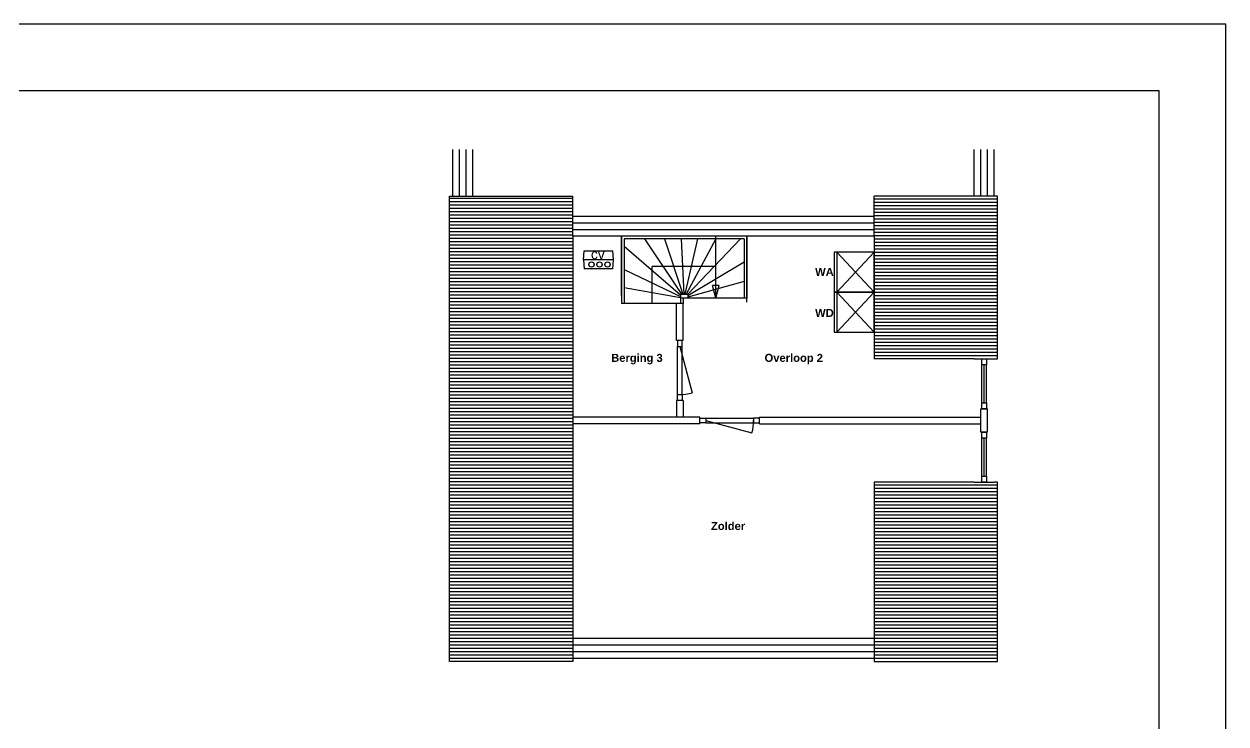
# Model space of a CAD drawing. Header units: millimetres. Extents: x -6000 to 67338, y -125 to 21000.
# Drawn here: x 49311 to 67338, y 10500 to 21000 of the extents above; entities that cross this region are included whole.
import ezdxf

# ---------------------------------------------------------------- set-up
doc = ezdxf.new("R2010")
doc.units = ezdxf.units.MM
doc.header["$LTSCALE"] = 50
for name, color, linetype in [('00KAD025', 2, 'Continuous'), ('00KAD070', 5, 'Continuous'), ('AL21----', 7, 'Continuous'), ('AL22----', 7, 'Continuous'), ('AL24----', 7, 'Continuous'), ('AL31----', 7, 'Continuous'), ('AL73----', 7, 'Continuous'), ('AL74----', 7, 'Continuous'), ('BL$2----', 7, 'Continuous'), ('EL6311--', 3, 'Continuous')]:
    doc.layers.add(name, color=color, linetype=linetype)
doc.layers.add('Label', color=7, linetype='Continuous', lineweight=25)
doc.layers.add('Standard', color=7, linetype='Continuous', lineweight=25)
doc.styles.add('Arial', font='arial.ttf')
doc.styles.add('STABICAD-018', font='ISOCP.SHX', dxfattribs={"height": 90})

# ---------------------------------------------------------------- blocks, each defined once
blk = doc.blocks.new('114-35D')
at = {"color": 0, "linetype": 'Continuous'}
for p, q in [((0, 0), (1880, 0)), ((0, 0), (0, -930)), ((1880, 0), (1880, -1010)), ((40, -40), (1840, -40)), ((40, -40), (40, -930)), ((91, -40), (885, -872)), ((463, -40), (908, -870)), ((739, -40), (926, -870)), ((982, -40), (943, -870)), ((1232, -40), (960, -870)), ((1532, -40), (980, -870)), ((1840, -150), (995, -882)), ((1840, -40), (1840, -1010)), ((40, -391), (885, -897)), ((462, -930), (462, -455)), ((462, -455), (1418, -455)), ((1840, -502), (995, -904)), ((1418, -1010), (1418, -455)), ((40, -681), (885, -915)), ((462, -930), (411, -739)), ((411, -739), (514, -739)), ((462, -930), (514, -739)), ((885, -870), (885, -930)), ((995, -870), (885, -870)), ((1840, -771), (995, -920)), ((995, -870), (995, -1010)), ((0, -930), (995, -930)), ((955, -930), (955, -1010)), ((955, -1010), (1880, -1010))]:
    blk.add_line(p, q, dxfattribs=at)
blk = doc.blocks.new('*U32', base_point=(63710, 15602))
at = {"color": 0}
for p, q in [((63675, 15886, 800), (63675, 15976, 800)), ((63675, 15976, 800), (63745, 15976, 800)), ((63675, 15318, 800), (63675, 15886, 800)), ((63745, 15886, 800), (63675, 15886, 800)), ((63710, 15318, 890), (63710, 15886, 890)), ((63745, 15976, 800), (63745, 15886, 800)), ((63745, 15318, 800), (63745, 15886, 800)), ((63675, 15228, 800), (63675, 15318, 800)), ((63675, 15318, 800), (63745, 15318, 800)), ((63745, 15228, 800), (63675, 15228, 800)), ((63745, 15318, 800), (63745, 15228, 800))]:
    blk.add_line(p, q, dxfattribs=at)
blk = doc.blocks.new('*U33', base_point=(63710, 14503))
at = {"color": 0}
for p, q in [((63675, 14788, 800), (63675, 14878, 800)), ((63675, 14878, 800), (63745, 14878, 800)), ((63675, 14218, 800), (63675, 14788, 800)), ((63745, 14788, 800), (63675, 14788, 800)), ((63710, 14218, 890), (63710, 14788, 890)), ((63745, 14878, 800), (63745, 14788, 800)), ((63745, 14218, 800), (63745, 14788, 800)), ((63675, 14128, 800), (63675, 14218, 800)), ((63675, 14218, 800), (63745, 14218, 800)), ((63745, 14128, 800), (63675, 14128, 800)), ((63745, 14218, 800), (63745, 14128, 800))]:
    blk.add_line(p, q, dxfattribs=at)
blk = doc.blocks.new('*U34', base_point=(59145, 15803))
at = {"color": 0}
for p, q in [((59110, 16252), (59110, 16162)), ((59180, 16252), (59110, 16252)), ((59180, 16162), (59180, 16252)), ((59110, 16162), (59180, 16162)), ((59110, 15443), (59110, 16162)), ((59145, 16162), (59331, 15467)), ((59180, 15443), (59180, 16162)), ((59110, 15353), (59110, 15443)), ((59110, 15443), (59180, 15443)), ((59180, 15353), (59110, 15353)), ((59180, 15443), (59180, 15353))]:
    blk.add_line(p, q, dxfattribs=at)
blk.add_arc((59145, 16162), 719, 270, 285, dxfattribs=at)
blk = doc.blocks.new('*U35', base_point=(59894, 15053))
at = {"color": 0}
for p, q in [((59445, 15088), (59535, 15088)), ((59445, 15018), (59445, 15088)), ((59535, 15018), (59445, 15018)), ((59535, 15088), (59535, 15018)), ((59535, 15088), (60253, 15088)), ((59535, 15053), (60228, 14867)), ((59535, 15018), (60253, 15018)), ((60343, 15088), (60253, 15088)), ((60253, 15088), (60253, 15018)), ((60253, 15018), (60343, 15018)), ((60343, 15018), (60343, 15088))]:
    blk.add_line(p, q, dxfattribs=at)
blk.add_arc((59535, 15053), 718, 345, 0, dxfattribs=at)
blk = doc.blocks.new('114-37C')
at = {"color": 0, "linetype": 'Continuous'}
for p, q in [((300, 600), (-300, 600)), ((-300, 600), (-300, 0)), ((300, 560), (-300, 560)), ((300, 0), (300, 600)), ((-300, 0), (300, 0))]:
    blk.add_line(p, q, dxfattribs=at)
blk = doc.blocks.new('A4-LANDSCAPE')
at = {"layer": '00KAD025', "linetype": 'Continuous'}
for p, q in [((297, 210), (0, 210)), ((297, 0), (297, 210))]:
    blk.add_line(p, q, dxfattribs=at)
at = {"layer": '00KAD070', "linetype": 'Continuous'}
for p, q in [((287, 200), (10, 200)), ((287, 10), (287, 200))]:
    blk.add_line(p, q, dxfattribs=at)

msp = doc.modelspace()

# ---------------------------------------------------------------- linework, layer by layer
at = {"layer": 'AL21----'}
for p, q in [((55740, 18418), (55740, 19118)), ((55840, 18418), (55840, 19118)), ((55940, 18418), (55940, 19118)), ((56040, 18418), (56040, 19118)), ((63560, 18418), (63560, 19118)), ((63660, 18418), (63660, 19118)), ((63760, 18418), (63760, 19118)), ((63860, 18418), (63860, 19118)), ((55690, 11438), (55690, 18418)), ((55690, 18418), (55740, 18418)), ((55690, 18388), (57540, 18388)), ((55740, 18418), (57540, 18418)), ((57540, 18118), (57540, 18418)), ((62060, 18118), (62060, 18418)), ((63860, 18418), (62060, 18418)), ((63910, 18418), (63860, 18418)), ((63910, 15976), (63910, 18418)), ((55690, 18338), (57540, 18338)), ((55690, 18288), (55840, 18288)), ((55690, 18238), (57540, 18238)), ((55690, 18238), (57540, 18238)), ((55940, 18288), (57540, 18288)), ((62060, 18376), (63910, 18376)), ((62060, 18326), (63910, 18326)), ((62060, 18276), (63910, 18276)), ((62060, 18226), (63910, 18226)), ((55690, 18188), (57540, 18188)), ((55690, 18188), (57540, 18188)), ((55690, 18138), (57540, 18138)), ((55690, 18138), (57540, 18138)), ((55690, 18088), (57540, 18088)), ((55690, 18038), (57540, 18038)), ((57540, 18118), (62060, 18118)), ((57540, 17818), (57540, 18118)), ((62060, 18176), (63910, 18176)), ((62060, 18126), (63910, 18126)), ((62060, 17818), (62060, 18118)), ((62060, 18076), (63910, 18076)), ((55690, 17988), (57540, 17988)), ((55690, 17938), (57540, 17938)), ((55690, 17888), (57540, 17888)), ((57540, 18018), (62060, 18018)), ((57540, 17918), (62060, 17918)), ((62060, 18026), (63910, 18026)), ((62060, 17976), (63910, 17976)), ((62060, 17926), (63910, 17926)), ((62060, 17876), (63910, 17876)), ((55690, 17838), (57540, 17838)), ((55690, 17788), (57540, 17788)), ((55690, 17738), (57540, 17738)), ((55690, 17688), (57540, 17688)), ((57540, 17818), (57540, 11788)), ((60560, 17818), (57540, 17818)), ((62060, 17826), (63910, 17826)), ((62060, 17818), (62060, 15976)), ((62060, 17776), (63910, 17776)), ((62060, 17726), (63910, 17726)), ((62060, 17676), (63910, 17676)), ((55690, 17638), (57540, 17638)), ((55690, 17588), (57540, 17588)), ((55690, 17538), (57540, 17538)), ((55690, 17488), (57540, 17488)), ((62060, 17626), (63910, 17626)), ((62060, 17576), (63910, 17576)), ((62060, 17526), (63910, 17526)), ((55690, 17438), (57540, 17438)), ((55690, 17388), (57540, 17388)), ((55690, 17338), (57540, 17338)), ((62060, 17476), (63910, 17476)), ((62060, 17426), (63910, 17426)), ((62060, 17376), (63910, 17376)), ((62060, 17326), (63910, 17326)), ((55690, 17288), (57540, 17288)), ((55690, 17238), (57540, 17238)), ((55690, 17188), (57540, 17188)), ((55690, 17138), (57540, 17138)), ((62060, 17276), (63910, 17276)), ((62060, 17226), (63910, 17226)), ((62060, 17176), (63910, 17176)), ((62060, 17126), (63910, 17126)), ((55690, 17088), (57540, 17088)), ((55690, 17038), (57540, 17038)), ((55690, 16988), (57540, 16988)), ((62060, 17076), (63910, 17076)), ((62060, 17026), (63910, 17026)), ((62060, 16976), (63910, 16976)), ((55690, 16938), (57540, 16938)), ((55690, 16888), (57540, 16888)), ((55690, 16838), (57540, 16838)), ((55690, 16788), (57540, 16788)), ((62060, 16926), (63910, 16926)), ((62060, 16876), (63910, 16876)), ((62060, 16826), (63910, 16826)), ((62060, 16776), (63910, 16776)), ((55690, 16738), (57540, 16738)), ((55690, 16688), (57540, 16688)), ((55690, 16638), (57540, 16638)), ((55690, 16588), (57540, 16588)), ((62060, 16726), (63910, 16726)), ((62060, 16676), (63910, 16676)), ((62060, 16626), (63910, 16626)), ((55690, 16538), (57540, 16538)), ((55690, 16488), (57540, 16488)), ((55690, 16438), (57540, 16438)), ((62060, 16576), (63910, 16576)), ((62060, 16526), (63910, 16526)), ((62060, 16476), (63910, 16476)), ((62060, 16426), (63910, 16426)), ((55690, 16388), (57540, 16388)), ((55690, 16338), (57540, 16338)), ((55690, 16288), (57540, 16288)), ((55690, 16238), (57540, 16238)), ((62060, 16376), (63910, 16376)), ((62060, 16326), (63910, 16326)), ((62060, 16276), (63910, 16276)), ((62060, 16226), (63910, 16226)), ((55690, 16188), (57540, 16188)), ((55690, 16138), (57540, 16138)), ((55690, 16088), (57540, 16088)), ((62060, 16176), (63910, 16176)), ((62060, 16126), (63910, 16126)), ((62060, 16076), (63910, 16076)), ((55690, 16038), (57540, 16038)), ((55690, 15988), (57540, 15988)), ((55690, 15938), (57540, 15938)), ((55690, 15888), (57540, 15888)), ((62060, 16026), (63910, 16026)), ((63560, 15976), (62060, 15976)), ((63860, 15976), (63910, 15976)), ((55690, 15838), (57540, 15838)), ((55690, 15788), (57540, 15788)), ((55690, 15738), (57540, 15738)), ((55690, 15688), (57540, 15688)), ((55690, 15638), (57540, 15638)), ((55690, 15588), (57540, 15588)), ((55690, 15538), (57540, 15538)), ((55690, 15488), (57540, 15488)), ((55690, 15438), (57540, 15438)), ((55690, 15388), (57540, 15388)), ((55690, 15338), (57540, 15338)), ((59095, 15353), (59095, 15103)), ((59195, 15353), (59195, 15103)), ((55690, 15288), (57540, 15288)), ((55690, 15238), (57540, 15238)), ((55690, 15188), (57540, 15188)), ((63660, 15228), (63760, 15228)), ((55690, 15138), (57540, 15138)), ((55690, 15088), (57540, 15088)), ((55690, 15038), (57540, 15038)), ((55690, 14988), (57540, 14988)), ((59445, 15103), (57540, 15103)), ((59445, 15003), (57540, 15003)), ((63560, 15103), (63660, 15103)), ((63560, 15003), (63660, 15003)), ((55690, 14938), (57540, 14938)), ((55690, 14888), (57540, 14888)), ((55690, 14838), (57540, 14838)), ((55690, 14788), (57540, 14788)), ((63760, 14878), (63660, 14878)), ((55690, 14738), (57540, 14738)), ((55690, 14688), (57540, 14688)), ((55690, 14638), (57540, 14638)), ((55690, 14588), (57540, 14588)), ((55690, 14538), (57540, 14538)), ((55690, 14488), (57540, 14488)), ((55690, 14438), (57540, 14438)), ((55690, 14388), (57540, 14388)), ((55690, 14338), (57540, 14338)), ((55690, 14288), (57540, 14288)), ((55690, 14238), (57540, 14238)), ((55690, 14188), (57540, 14188)), ((55690, 14138), (57540, 14138)), ((55690, 14088), (57540, 14088)), ((63560, 14128), (62060, 14128)), ((62060, 14128), (62060, 11788)), ((62060, 14088), (63910, 14088)), ((63560, 14128), (63860, 14128)), ((63910, 14128), (63860, 14128)), ((63910, 11438), (63910, 14128)), ((55690, 14038), (57540, 14038)), ((55690, 13988), (57540, 13988)), ((55690, 13938), (57540, 13938)), ((55690, 13888), (57540, 13888)), ((62060, 14038), (63910, 14038)), ((62060, 13988), (63910, 13988)), ((62060, 13938), (63910, 13938)), ((62060, 13888), (63910, 13888)), ((55690, 13838), (57540, 13838)), ((55690, 13788), (57540, 13788)), ((55690, 13738), (57540, 13738)), ((62060, 13838), (63910, 13838)), ((62060, 13838), (63910, 13838)), ((62060, 13788), (63910, 13788)), ((62060, 13738), (63910, 13738)), ((55690, 13688), (57540, 13688)), ((55690, 13638), (57540, 13638)), ((55690, 13588), (57540, 13588)), ((55690, 13538), (57540, 13538)), ((62060, 13688), (63910, 13688)), ((62060, 13638), (63910, 13638)), ((62060, 13588), (63910, 13588)), ((62060, 13538), (63910, 13538)), ((55690, 13488), (57540, 13488)), ((55690, 13438), (57540, 13438)), ((55690, 13388), (57540, 13388)), ((62060, 13488), (63910, 13488)), ((62060, 13438), (63910, 13438)), ((62060, 13388), (63910, 13388)), ((55690, 13338), (57540, 13338)), ((55690, 13288), (57540, 13288)), ((55690, 13238), (57540, 13238)), ((55690, 13188), (57540, 13188)), ((62060, 13338), (63910, 13338)), ((62060, 13288), (63910, 13288)), ((62060, 13238), (63910, 13238)), ((62060, 13188), (63910, 13188)), ((55690, 13138), (57540, 13138)), ((55690, 13088), (57540, 13088)), ((55690, 13038), (57540, 13038)), ((55690, 12988), (57540, 12988)), ((62060, 13138), (63910, 13138)), ((62060, 13088), (63910, 13088)), ((62060, 13038), (63910, 13038)), ((62060, 12988), (63910, 12988)), ((55690, 12938), (57540, 12938)), ((55690, 12938), (57540, 12938)), ((55690, 12888), (57540, 12888)), ((55690, 12888), (57540, 12888)), ((55690, 12838), (57540, 12838)), ((62060, 12938), (63910, 12938)), ((62060, 12888), (63910, 12888)), ((62060, 12838), (63910, 12838)), ((55690, 12788), (57540, 12788)), ((55690, 12738), (57540, 12738)), ((55690, 12688), (57540, 12688)), ((55690, 12638), (57540, 12638)), ((62060, 12788), (63910, 12788)), ((62060, 12738), (63910, 12738)), ((62060, 12688), (63910, 12688)), ((62060, 12638), (63910, 12638)), ((55690, 12588), (57540, 12588)), ((55690, 12538), (57540, 12538)), ((55690, 12488), (57540, 12488)), ((62060, 12588), (63910, 12588)), ((62060, 12538), (63910, 12538)), ((62060, 12488), (63910, 12488)), ((55690, 12438), (57540, 12438)), ((55690, 12388), (57540, 12388)), ((55690, 12338), (57540, 12338)), ((55690, 12288), (57540, 12288)), ((62060, 12438), (63910, 12438)), ((62060, 12388), (63910, 12388)), ((62060, 12338), (63910, 12338)), ((62060, 12288), (63910, 12288)), ((55690, 12238), (57540, 12238)), ((55690, 12188), (57540, 12188)), ((55690, 12138), (57540, 12138)), ((55690, 12088), (57540, 12088)), ((62060, 12238), (63910, 12238)), ((62060, 12188), (63910, 12188)), ((62060, 12138), (63910, 12138)), ((62060, 12088), (63910, 12088)), ((55690, 12038), (57540, 12038)), ((55690, 11988), (57540, 11988)), ((55690, 11938), (57540, 11938)), ((62060, 12038), (63910, 12038)), ((62060, 11988), (63910, 11988)), ((62060, 11938), (63910, 11938)), ((55690, 11888), (57540, 11888)), ((55690, 11838), (57540, 11838)), ((55690, 11788), (57540, 11788)), ((55690, 11738), (57540, 11738)), ((57540, 11788), (57640, 11788)), ((57540, 11788), (57540, 11488)), ((57640, 11788), (58640, 11788)), ((62060, 11888), (63910, 11888)), ((62060, 11838), (63910, 11838)), ((62060, 11788), (62060, 11488)), ((62060, 11788), (63910, 11788)), ((62060, 11738), (63910, 11738)), ((55690, 11688), (57540, 11688)), ((55690, 11638), (57540, 11638)), ((55690, 11588), (57540, 11588)), ((55690, 11538), (57540, 11538)), ((57540, 11688), (57640, 11688)), ((57540, 11588), (57640, 11588)), ((57640, 11688), (58640, 11688)), ((57640, 11588), (58640, 11588)), ((62060, 11688), (63910, 11688)), ((62060, 11638), (63910, 11638)), ((62060, 11588), (63910, 11588)), ((62060, 11538), (63910, 11538)), ((55690, 11488), (57540, 11488)), ((55740, 11438), (55690, 11438)), ((57540, 11438), (55740, 11438)), ((57540, 11488), (57640, 11488)), ((57540, 11488), (57540, 11438)), ((57640, 11488), (58640, 11488)), ((62060, 11488), (62060, 11438)), ((62060, 11488), (63910, 11488)), ((62060, 11438), (63860, 11438)), ((63860, 11438), (63910, 11438))]:
    msp.add_line(p, q, dxfattribs=at)
at = {"layer": 'AL21----', "linetype": 'Continuous'}
for p, q in [((59095, 16252), (59095, 16808)), ((59195, 16252), (59195, 16808)), ((59195, 16252), (59095, 16252)), ((63560, 15976), (63860, 15976)), ((59195, 15353), (59095, 15353)), ((63660, 14878), (63660, 15228)), ((63760, 14878), (63760, 15228)), ((59445, 15003), (59445, 15103)), ((60343, 15103), (63560, 15103)), ((60343, 15003), (60343, 15103)), ((60343, 15003), (63560, 15003)), ((63560, 14128), (63860, 14128)), ((58640, 11788), (62060, 11788)), ((58640, 11688), (62060, 11688)), ((58640, 11588), (62060, 11588)), ((58640, 11488), (62060, 11488))]:
    msp.add_line(p, q, dxfattribs=at)
at = {"layer": 'AL22----'}
for p, q in [((58270, 16928), (58270, 17818)), ((59680, 17818), (59680, 16928))]:
    msp.add_line(p, q, dxfattribs=at)
at = {"layer": 'AL24----'}
for p, q in [((60150, 16828), (60150, 17818)), ((62060, 17818), (60560, 17818))]:
    msp.add_line(p, q, dxfattribs=at)
at = {"layer": 'AL73----'}
for p, q in [((61500, 17579), (62060, 16976)), ((61500, 16979), (62060, 17576)), ((62060, 16976), (61500, 16376)), ((62060, 16376), (61500, 16976))]:
    msp.add_line(p, q, dxfattribs=at)
at = {"layer": 'AL74----'}
msp.add_line((55840, 18288), (55940, 18288), dxfattribs=at)
at = {"layer": 'Standard', "color": 7, "linetype": 'Continuous', "lineweight": -3}
for p, q in [((57702, 17463), (57712, 17598)), ((57712, 17598), (58142, 17598)), ((58152, 17463), (58142, 17598)), ((58152, 17463), (57702, 17463)), ((57702, 17463), (57712, 17328)), ((58142, 17328), (57712, 17328)), ((58142, 17328), (58152, 17463))]:
    msp.add_line(p, q, dxfattribs=at)
for centre in [(57822, 17393), (57942, 17393), (58062, 17393)]:
    msp.add_circle(centre, 40, dxfattribs=at)

# ---------------------------------------------------------------- block references
at = {"layer": 'AL24----', "xscale": -1}
msp.add_blockref('114-35D', (60150, 17818), dxfattribs=at)
at = {"layer": 'AL31----'}
for name, p in [('*U34', (59145, 15803)), ('*U32', (63710, 15602)), ('*U35', (59894, 15053)), ('*U33', (63710, 14503))]:
    msp.add_blockref(name, p, dxfattribs=at)
at = {"layer": 'AL73----', "rotation": 90}
for p in [(62060, 17279), (62060, 16676)]:
    msp.add_blockref('114-37C', p, dxfattribs=at)
at = {"layer": 'BL$2----', "xscale": 100, "yscale": 100, "zscale": 100}
msp.add_blockref('A4-LANDSCAPE', (37638, 0), dxfattribs=at)

# ---------------------------------------------------------------- texts
at = {"layer": 'EL6311--', "char_height": 120, "attachment_point": 1, "style": 'STABICAD-018'}
for s, insert in [('{\\f@Arial Unicode MS|b1|i0|c0|p34;\\C0;WA}', (61176, 17342)), ('{\\f@Arial Unicode MS|b1|i0|c0|p34;\\C0;WD}', (61176, 16726)), ('{\\f@Arial Unicode MS|b1|i0|c0|p34;\\C0;Berging 3}', (58117, 16052)), ('{\\f@Arial Unicode MS|b1|i0|c0|p34;\\C0;Overloop 2}', (60418, 16052)), ('{\\f@Arial Unicode MS|b1|i0|c0|p34;\\C0;Zolder}', (59614, 13530))]:
    msp.add_mtext_dynamic_manual_height_columns(s, width=1979.76, gutter_width=450, heights=[0], dxfattribs=dict(at, insert=insert))
at = {"layer": 'Label', "color": 255, "linetype": 'Continuous', "lineweight": -3, "insert": (57813, 17471), "char_height": 150, "width": 284.42, "attachment_point": 7, "style": 'Arial'}
msp.add_mtext('\\W0.99;cv', dxfattribs=at)

doc.saveas('drawing.dxf')
